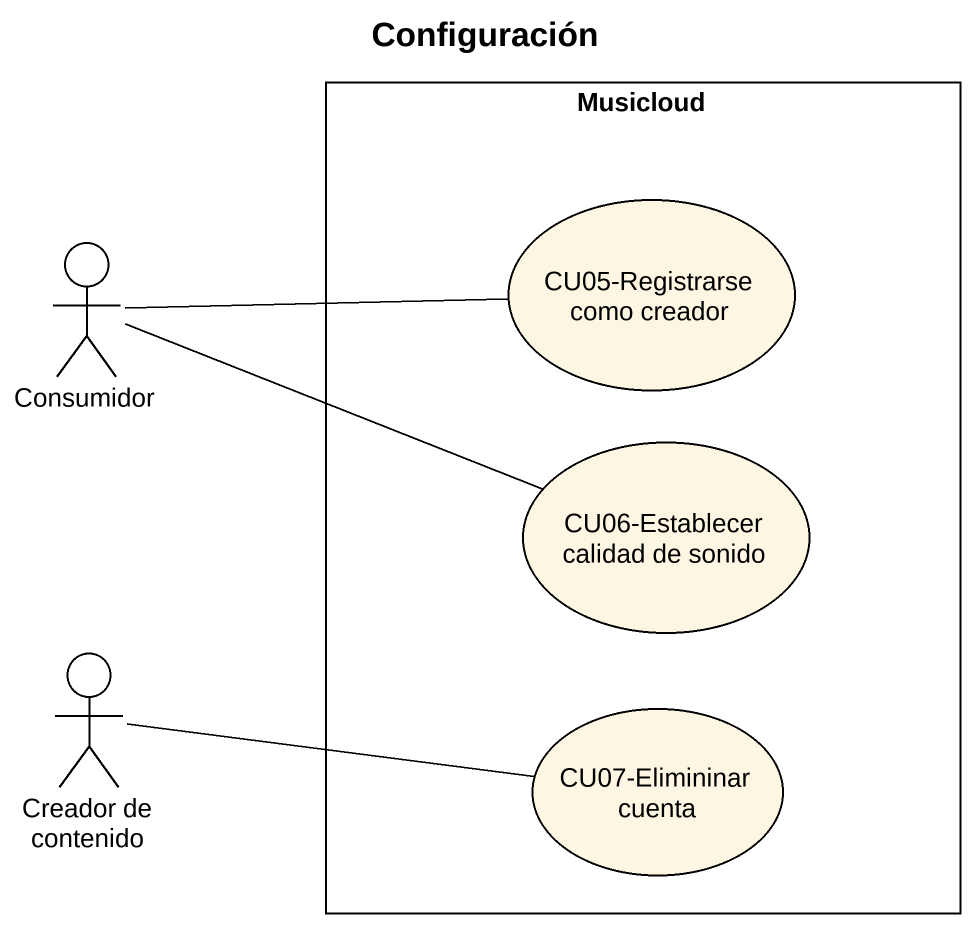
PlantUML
@startuml
title Configuración
rectangle Musicloud {
  usecase "CU05-Registrarse como creador" as CU05_Registrarse_como
  usecase "CU06-Establecer calidad de sonido" as CU06_Establecer_calidad_de
  usecase "CU07-Elimininar cuenta" as CU07_Elimininar_cuenta
}
actor Consumidor
actor "Creador de contenido" as Creador_de_contenido
Consumidor -right- CU05_Registrarse_como
Consumidor -right- CU06_Establecer_calidad_de
Creador_de_contenido -right- CU07_Elimininar_cuenta
@enduml
